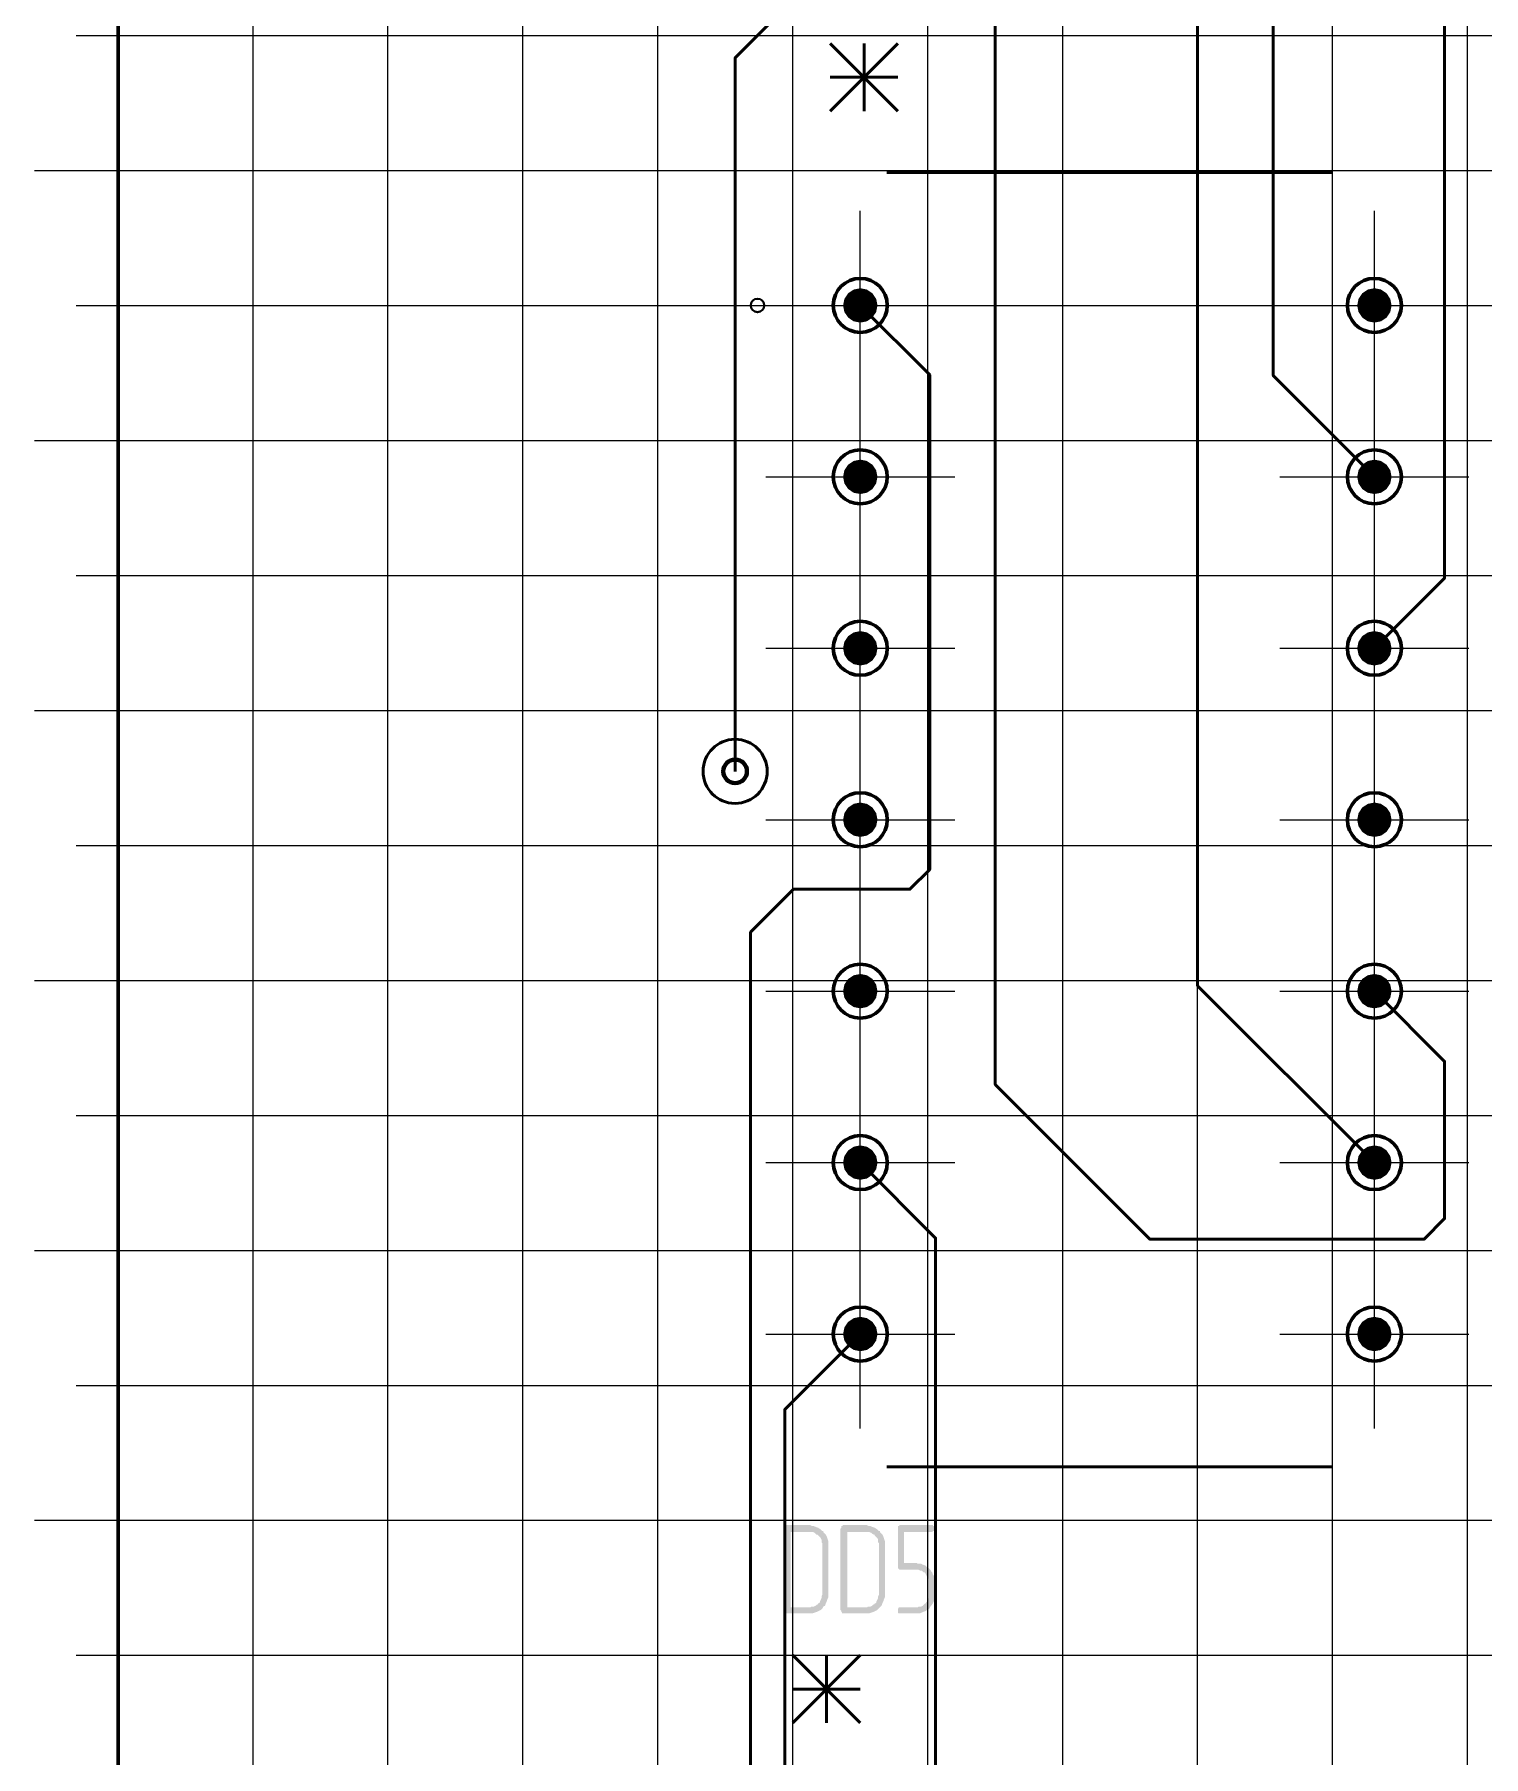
# Model space of a CAD drawing. Extents: x 260 to 1101, y 70 to 664.
# Drawn here: x 324.9 to 367.9, y 455.8 to 506.8 of the extents above; entities that cross this region are included whole.
import ezdxf

# ---------------------------------------------------------------- set-up
doc = ezdxf.new("R2010")
doc.units = 0
doc.header["$MEASUREMENT"] = 0
doc.layers.add('PDF _Геометрия', color=7, linetype='CONTINUOUS')
doc.layers.add('PDF _Сплошная заливка', color=7, linetype='CONTINUOUS')

msp = doc.modelspace()

# ---------------------------------------------------------------- hatches: boundary and pattern name
at = {"layer": 'PDF _Сплошная заливка', "true_color": 0xffffff, "transparency": 33554559}
for points in [[(348.895, 498.786), (348.934, 498.981), (349.045, 499.147), (349.21, 499.257), (349.405, 499.296), (349.405, 498.786)], [(364.13, 498.786), (364.169, 498.981), (364.279, 499.147), (364.445, 499.257), (364.64, 499.296), (364.64, 498.786)], [(349.915, 498.786), (349.876, 498.591), (349.765, 498.426), (349.6, 498.315), (349.405, 498.277), (349.405, 498.786)], [(365.149, 498.786), (365.11, 498.591), (365, 498.426), (364.835, 498.315), (364.64, 498.277), (364.64, 498.786)], [(348.895, 493.706), (348.934, 493.901), (349.045, 494.067), (349.21, 494.177), (349.405, 494.216), (349.405, 493.706)], [(364.13, 493.706), (364.169, 493.901), (364.279, 494.067), (364.445, 494.177), (364.64, 494.216), (364.64, 493.706)], [(349.915, 493.706), (349.876, 493.511), (349.765, 493.346), (349.6, 493.235), (349.405, 493.197), (349.405, 493.706)], [(365.149, 493.706), (365.11, 493.511), (365, 493.346), (364.835, 493.235), (364.64, 493.197), (364.64, 493.706)], [(348.895, 488.626), (348.934, 488.821), (349.045, 488.987), (349.21, 489.097), (349.405, 489.136), (349.405, 488.626)], [(364.13, 488.626), (364.169, 488.821), (364.279, 488.987), (364.445, 489.097), (364.64, 489.136), (364.64, 488.626)], [(349.915, 488.626), (349.876, 488.431), (349.765, 488.266), (349.6, 488.155), (349.405, 488.117), (349.405, 488.626)], [(365.149, 488.626), (365.11, 488.431), (365, 488.266), (364.835, 488.155), (364.64, 488.117), (364.64, 488.626)], [(348.895, 483.546), (348.934, 483.741), (349.045, 483.907), (349.21, 484.017), (349.405, 484.056), (349.405, 483.546)], [(364.13, 483.546), (364.169, 483.741), (364.279, 483.907), (364.445, 484.017), (364.64, 484.056), (364.64, 483.546)], [(349.915, 483.546), (349.876, 483.351), (349.765, 483.186), (349.6, 483.075), (349.405, 483.037), (349.405, 483.546)], [(365.149, 483.546), (365.11, 483.351), (365, 483.186), (364.835, 483.075), (364.64, 483.037), (364.64, 483.546)], [(348.895, 478.466), (348.934, 478.661), (349.045, 478.827), (349.21, 478.937), (349.405, 478.976), (349.405, 478.466)], [(364.13, 478.466), (364.169, 478.661), (364.279, 478.827), (364.445, 478.937), (364.64, 478.976), (364.64, 478.466)], [(349.915, 478.466), (349.876, 478.271), (349.765, 478.106), (349.6, 477.995), (349.405, 477.957), (349.405, 478.466)], [(365.149, 478.466), (365.11, 478.271), (365, 478.106), (364.835, 477.995), (364.64, 477.957), (364.64, 478.466)], [(348.895, 473.386), (348.934, 473.581), (349.045, 473.747), (349.21, 473.857), (349.405, 473.896), (349.405, 473.386)], [(364.13, 473.386), (364.169, 473.581), (364.279, 473.747), (364.445, 473.857), (364.64, 473.896), (364.64, 473.386)], [(349.915, 473.386), (349.876, 473.191), (349.765, 473.026), (349.6, 472.915), (349.405, 472.877), (349.405, 473.386)], [(365.149, 473.386), (365.11, 473.191), (365, 473.026), (364.835, 472.915), (364.64, 472.877), (364.64, 473.386)], [(348.895, 468.306), (348.934, 468.501), (349.045, 468.667), (349.21, 468.777), (349.405, 468.816), (349.405, 468.306)], [(364.13, 468.306), (364.169, 468.501), (364.279, 468.667), (364.445, 468.777), (364.64, 468.816), (364.64, 468.306)], [(349.915, 468.306), (349.876, 468.111), (349.765, 467.946), (349.6, 467.835), (349.405, 467.797), (349.405, 468.306)], [(365.149, 468.306), (365.11, 468.111), (365, 467.946), (364.835, 467.835), (364.64, 467.797), (364.64, 468.306)]]:
    msp.add_hatch(color=7, dxfattribs=at).paths.add_polyline_path(points)
at = {"layer": 'PDF _Сплошная заливка', "transparency": 33554559}
for points in [[(349.405, 498.786), (349.405, 499.296), (349.6, 499.257), (349.765, 499.147), (349.876, 498.981), (349.915, 498.786)], [(364.64, 498.786), (364.64, 499.296), (364.835, 499.257), (365, 499.147), (365.11, 498.981), (365.149, 498.786)], [(349.405, 498.786), (349.405, 498.277), (349.21, 498.315), (349.045, 498.426), (348.934, 498.591), (348.895, 498.786)], [(364.64, 498.786), (364.64, 498.277), (364.445, 498.315), (364.279, 498.426), (364.169, 498.591), (364.13, 498.786)], [(349.405, 493.706), (349.405, 494.216), (349.6, 494.177), (349.765, 494.067), (349.876, 493.901), (349.915, 493.706)], [(364.64, 493.706), (364.64, 494.216), (364.835, 494.177), (365, 494.067), (365.11, 493.901), (365.149, 493.706)], [(349.405, 493.706), (349.405, 493.197), (349.21, 493.235), (349.045, 493.346), (348.934, 493.511), (348.895, 493.706)], [(364.64, 493.706), (364.64, 493.197), (364.445, 493.235), (364.279, 493.346), (364.169, 493.511), (364.13, 493.706)], [(349.405, 488.626), (349.405, 489.136), (349.6, 489.097), (349.765, 488.987), (349.876, 488.821), (349.915, 488.626)], [(364.64, 488.626), (364.64, 489.136), (364.835, 489.097), (365, 488.987), (365.11, 488.821), (365.149, 488.626)], [(349.405, 488.626), (349.405, 488.117), (349.21, 488.155), (349.045, 488.266), (348.934, 488.431), (348.895, 488.626)], [(364.64, 488.626), (364.64, 488.117), (364.445, 488.155), (364.279, 488.266), (364.169, 488.431), (364.13, 488.626)], [(349.405, 483.546), (349.405, 484.056), (349.6, 484.017), (349.765, 483.907), (349.876, 483.741), (349.915, 483.546)], [(364.64, 483.546), (364.64, 484.056), (364.835, 484.017), (365, 483.907), (365.11, 483.741), (365.149, 483.546)], [(349.405, 483.546), (349.405, 483.037), (349.21, 483.075), (349.045, 483.186), (348.934, 483.351), (348.895, 483.546)], [(364.64, 483.546), (364.64, 483.037), (364.445, 483.075), (364.279, 483.186), (364.169, 483.351), (364.13, 483.546)], [(349.405, 478.466), (349.405, 478.976), (349.6, 478.937), (349.765, 478.827), (349.876, 478.661), (349.915, 478.466)], [(364.64, 478.466), (364.64, 478.976), (364.835, 478.937), (365, 478.827), (365.11, 478.661), (365.149, 478.466)], [(349.405, 478.466), (349.405, 477.957), (349.21, 477.995), (349.045, 478.106), (348.934, 478.271), (348.895, 478.466)], [(364.64, 478.466), (364.64, 477.957), (364.445, 477.995), (364.279, 478.106), (364.169, 478.271), (364.13, 478.466)], [(349.405, 473.386), (349.405, 473.896), (349.6, 473.857), (349.765, 473.747), (349.876, 473.581), (349.915, 473.386)], [(364.64, 473.386), (364.64, 473.896), (364.835, 473.857), (365, 473.747), (365.11, 473.581), (365.149, 473.386)], [(349.405, 473.386), (349.405, 472.877), (349.21, 472.915), (349.045, 473.026), (348.934, 473.191), (348.895, 473.386)], [(364.64, 473.386), (364.64, 472.877), (364.445, 472.915), (364.279, 473.026), (364.169, 473.191), (364.13, 473.386)], [(349.405, 468.306), (349.405, 468.816), (349.6, 468.777), (349.765, 468.667), (349.876, 468.501), (349.915, 468.306)], [(364.64, 468.306), (364.64, 468.816), (364.835, 468.777), (365, 468.667), (365.11, 468.501), (365.149, 468.306)], [(349.405, 468.306), (349.405, 467.797), (349.21, 467.835), (349.045, 467.946), (348.934, 468.111), (348.895, 468.306)], [(364.64, 468.306), (364.64, 467.797), (364.445, 467.835), (364.279, 467.946), (364.169, 468.111), (364.13, 468.306)], [(351.559, 462.643), (351.559, 462.617), (351.585, 462.617), (351.585, 462.592), (351.61, 462.592), (351.61, 462.566), (351.635, 462.541), (351.635, 462.541), (351.61, 462.516), (351.61, 462.49), (351.61, 462.49), (351.585, 462.465), (351.585, 462.465), (351.559, 462.465), (351.534, 462.439), (350.696, 462.439), (350.696, 461.525), (351.077, 461.525), (351.102, 461.5), (351.153, 461.5), (351.204, 461.5), (351.255, 461.474), (351.331, 461.449), (351.381, 461.398), (351.432, 461.373), (351.458, 461.347), (351.458, 461.347), (351.458, 461.347), (351.483, 461.322), (351.508, 461.271), (351.534, 461.246), (351.559, 461.169), (351.61, 461.119), (351.61, 461.042), (351.635, 460.992), (351.635, 460.941), (351.635, 460.585), (351.635, 460.585), (351.635, 460.56), (351.635, 460.56), (351.61, 460.534), (351.61, 460.509), (351.61, 460.458), (351.585, 460.382), (351.559, 460.331), (351.508, 460.255), (351.483, 460.23), (351.458, 460.179), (351.458, 460.179), (351.432, 460.153), (351.381, 460.128), (351.356, 460.103), (351.28, 460.077), (351.229, 460.052), (351.153, 460.026), (351.102, 460.026), (351.077, 460.026), (350.594, 460.026), (350.569, 460.026), (350.544, 460.026), (350.518, 460.052), (350.518, 460.052), (350.518, 460.077), (350.518, 460.103), (350.518, 460.128), (350.518, 460.128), (350.518, 460.128), (350.518, 460.153), (350.518, 460.179), (350.544, 460.179), (350.544, 460.204), (350.569, 460.204), (350.594, 460.204), (351.102, 460.204), (351.128, 460.23), (351.153, 460.23), (351.204, 460.23), (351.255, 460.255), (351.28, 460.28), (351.331, 460.331), (351.331, 460.331), (351.356, 460.331), (351.356, 460.357), (351.381, 460.382), (351.407, 460.433), (351.432, 460.484), (351.432, 460.534), (351.432, 460.585), (351.432, 460.966), (351.432, 460.966), (351.432, 460.992), (351.432, 461.017), (351.432, 461.042), (351.407, 461.093), (351.381, 461.119), (351.356, 461.169), (351.331, 461.22), (351.331, 461.22), (351.305, 461.246), (351.28, 461.246), (351.255, 461.271), (351.229, 461.296), (351.178, 461.296), (351.128, 461.322), (351.077, 461.322), (350.594, 461.322), (350.569, 461.322), (350.544, 461.347), (350.544, 461.347), (350.518, 461.373), (350.518, 461.398), (350.518, 461.423), (350.518, 462.541), (350.518, 462.541), (350.518, 462.541), (350.518, 462.566), (350.518, 462.592), (350.518, 462.617), (350.544, 462.617), (350.569, 462.643), (350.594, 462.643), (351.534, 462.643)]]:
    msp.add_hatch(color=256, dxfattribs=at).paths.add_polyline_path(points)
h = msp.add_hatch(color=256, dxfattribs=at)
h.paths.add_polyline_path([(347.903, 462.439), (347.344, 462.439), (347.344, 460.204), (347.928, 460.204), (347.954, 460.23), (347.979, 460.23), (348.03, 460.23), (348.081, 460.255), (348.106, 460.28), (348.157, 460.306), (348.157, 460.331), (348.182, 460.331), (348.208, 460.357), (348.208, 460.382), (348.233, 460.433), (348.258, 460.484), (348.258, 460.534), (348.284, 460.585), (348.284, 462.084), (348.284, 462.084), (348.284, 462.109), (348.258, 462.135), (348.258, 462.16), (348.258, 462.211), (348.233, 462.262), (348.208, 462.287), (348.157, 462.338), (348.157, 462.338), (348.131, 462.363), (348.106, 462.363), (348.081, 462.389), (348.055, 462.414), (348.004, 462.439), (347.954, 462.439)], flags=0)
h.paths.add_polyline_path([(347.928, 462.643), (347.979, 462.617), (348.03, 462.617), (348.081, 462.592), (348.157, 462.566), (348.233, 462.516), (348.258, 462.49), (348.284, 462.465), (348.284, 462.465), (348.309, 462.465), (348.309, 462.439), (348.334, 462.414), (348.385, 462.363), (348.411, 462.312), (348.436, 462.236), (348.462, 462.16), (348.462, 462.109), (348.462, 462.084), (348.462, 460.585), (348.462, 460.585), (348.462, 460.56), (348.462, 460.56), (348.462, 460.534), (348.462, 460.509), (348.436, 460.458), (348.411, 460.382), (348.385, 460.331), (348.36, 460.255), (348.309, 460.23), (348.284, 460.179), (348.284, 460.179), (348.258, 460.153), (348.233, 460.128), (348.182, 460.103), (348.131, 460.077), (348.055, 460.052), (347.979, 460.026), (347.928, 460.026), (347.903, 460.026), (347.217, 460.026), (347.217, 460.026), (347.192, 460.026), (347.192, 460.052), (347.167, 460.077), (347.167, 460.103), (347.141, 460.128), (347.141, 462.541), (347.141, 462.541), (347.141, 462.541), (347.167, 462.566), (347.167, 462.592), (347.167, 462.617), (347.192, 462.617), (347.217, 462.643), (347.243, 462.643)], flags=0)
h = msp.add_hatch(color=256, dxfattribs=at)
h.paths.add_polyline_path([(349.579, 462.439), (349.02, 462.439), (349.02, 460.204), (349.604, 460.204), (349.629, 460.23), (349.655, 460.23), (349.706, 460.23), (349.756, 460.255), (349.782, 460.28), (349.833, 460.306), (349.833, 460.331), (349.858, 460.331), (349.883, 460.357), (349.883, 460.382), (349.909, 460.433), (349.934, 460.484), (349.934, 460.534), (349.96, 460.585), (349.96, 462.084), (349.96, 462.084), (349.96, 462.109), (349.934, 462.135), (349.934, 462.16), (349.934, 462.211), (349.909, 462.262), (349.883, 462.287), (349.833, 462.338), (349.833, 462.338), (349.833, 462.363), (349.807, 462.363), (349.756, 462.389), (349.731, 462.414), (349.68, 462.439), (349.629, 462.439)], flags=0)
h.paths.add_polyline_path([(349.604, 462.643), (349.655, 462.617), (349.706, 462.617), (349.756, 462.592), (349.833, 462.566), (349.909, 462.516), (349.934, 462.49), (349.96, 462.465), (349.985, 462.465), (349.985, 462.465), (349.985, 462.439), (350.01, 462.414), (350.061, 462.363), (350.087, 462.312), (350.112, 462.236), (350.137, 462.16), (350.137, 462.109), (350.137, 462.084), (350.137, 460.585), (350.137, 460.585), (350.137, 460.56), (350.137, 460.56), (350.137, 460.534), (350.137, 460.509), (350.112, 460.458), (350.087, 460.382), (350.061, 460.331), (350.036, 460.255), (350.01, 460.23), (349.96, 460.179), (349.96, 460.179), (349.934, 460.153), (349.909, 460.128), (349.858, 460.103), (349.807, 460.077), (349.731, 460.052), (349.655, 460.026), (349.629, 460.026), (349.579, 460.026), (348.918, 460.026), (348.893, 460.026), (348.868, 460.026), (348.868, 460.052), (348.842, 460.077), (348.842, 460.103), (348.817, 460.128), (348.817, 462.541), (348.817, 462.541), (348.817, 462.541), (348.842, 462.566), (348.842, 462.592), (348.842, 462.617), (348.868, 462.617), (348.893, 462.643), (348.918, 462.643)], flags=0)

# ---------------------------------------------------------------- linework, layer by layer
at = {"layer": 'PDF _Геометрия', "lineweight": 18}
for points in [[(324.934, 382.786), (327.413, 382.786), (647.301, 382.786), (647.301, 592.786), (327.413, 592.786), (327.413, 382.786), (326.173, 382.786)], [(331.411, 381.546), (331.411, 382.786), (331.411, 592.786)], [(335.41, 380.306), (335.41, 382.786), (335.41, 592.786)], [(339.409, 381.546), (339.409, 382.786), (339.409, 592.786)], [(343.407, 380.306), (343.407, 382.786), (343.407, 592.786)], [(347.406, 381.546), (347.406, 382.786), (347.406, 592.786)], [(351.404, 380.306), (351.404, 382.786), (351.404, 592.786)], [(355.403, 381.546), (355.403, 382.786), (355.403, 592.786)], [(359.401, 380.306), (359.401, 382.786), (359.401, 592.786)], [(363.4, 381.546), (363.4, 382.786), (363.4, 592.786)], [(367.399, 380.306), (367.399, 382.786), (367.399, 592.786)], [(326.173, 506.786), (327.413, 506.786), (647.301, 506.786)], [(324.934, 502.786), (327.413, 502.786), (647.301, 502.786)], [(326.173, 502.786), (327.413, 502.786)], [(349.405, 495.986), (349.405, 501.586)], [(349.405, 496.286), (349.405, 501.286)], [(364.64, 495.986), (364.64, 501.586)], [(364.64, 496.286), (364.64, 501.286)], [(326.173, 498.786), (327.413, 498.786), (647.301, 498.786)], [(346.606, 498.786), (352.204, 498.786)], [(346.906, 498.786), (351.904, 498.786)], [(361.841, 498.786), (367.439, 498.786)], [(362.14, 498.786), (367.139, 498.786)], [(349.405, 490.906), (349.405, 496.506)], [(349.405, 491.206), (349.405, 496.206)], [(364.64, 490.906), (364.64, 496.506)], [(364.64, 491.206), (364.64, 496.206)], [(324.934, 494.786), (327.413, 494.786), (647.301, 494.786)], [(326.173, 494.786), (327.413, 494.786)], [(346.606, 493.706), (352.204, 493.706)], [(346.906, 493.706), (351.904, 493.706)], [(361.841, 493.706), (367.439, 493.706)], [(362.14, 493.706), (367.139, 493.706)], [(349.405, 485.826), (349.405, 491.426)], [(364.64, 485.826), (364.64, 491.426)], [(349.405, 486.126), (349.405, 491.126)], [(364.64, 486.126), (364.64, 491.126)], [(326.173, 490.786), (327.413, 490.786), (647.301, 490.786)], [(346.606, 488.626), (352.204, 488.626)], [(346.906, 488.626), (351.904, 488.626)], [(361.841, 488.626), (367.439, 488.626)], [(362.14, 488.626), (367.139, 488.626)], [(324.934, 486.786), (327.413, 486.786), (647.301, 486.786)], [(326.173, 486.786), (327.413, 486.786)], [(349.405, 480.746), (349.405, 486.346)], [(364.64, 480.746), (364.64, 486.346)], [(349.405, 481.046), (349.405, 486.046)], [(364.64, 481.046), (364.64, 486.046)], [(346.606, 483.546), (352.204, 483.546)], [(346.906, 483.546), (351.904, 483.546)], [(361.841, 483.546), (367.439, 483.546)], [(362.14, 483.546), (367.139, 483.546)], [(326.173, 482.786), (327.413, 482.786), (647.301, 482.786)], [(349.405, 475.666), (349.405, 481.266)], [(364.64, 475.666), (364.64, 481.266)], [(349.405, 475.966), (349.405, 480.966)], [(364.64, 475.966), (364.64, 480.966)], [(324.934, 478.786), (327.413, 478.786), (647.301, 478.786)], [(326.173, 478.786), (327.413, 478.786)], [(346.606, 478.466), (352.204, 478.466)], [(346.906, 478.466), (351.904, 478.466)], [(361.841, 478.466), (367.439, 478.466)], [(362.14, 478.466), (367.139, 478.466)], [(349.405, 470.586), (349.405, 476.186)], [(364.64, 470.586), (364.64, 476.186)], [(349.405, 470.886), (349.405, 475.886)], [(364.64, 470.886), (364.64, 475.886)], [(326.173, 474.786), (327.413, 474.786), (647.301, 474.786)], [(346.606, 473.386), (352.204, 473.386)], [(346.906, 473.386), (351.904, 473.386)], [(361.841, 473.386), (367.439, 473.386)], [(362.14, 473.386), (367.139, 473.386)], [(349.405, 465.506), (349.405, 471.106)], [(364.64, 465.506), (364.64, 471.106)], [(324.934, 470.786), (327.413, 470.786), (647.301, 470.786)], [(326.173, 470.786), (327.413, 470.786)], [(349.405, 465.806), (349.405, 470.806)], [(364.64, 465.806), (364.64, 470.806)], [(346.606, 468.306), (352.204, 468.306)], [(346.906, 468.306), (351.904, 468.306)], [(361.841, 468.306), (367.439, 468.306)], [(362.14, 468.306), (367.139, 468.306)], [(326.173, 466.786), (327.413, 466.786), (647.301, 466.786)], [(324.934, 462.786), (327.413, 462.786), (647.301, 462.786)], [(326.173, 462.786), (327.413, 462.786)], [(326.173, 458.786), (327.413, 458.786), (647.301, 458.786)]]:
    msp.add_lwpolyline(points, dxfattribs=at)
at = {"layer": 'PDF _Геометрия', "lineweight": 60}
for points in [[(327.413, 592.786), (327.413, 382.786), (647.301, 382.786), (647.301, 592.786)], [(647.301, 592.786), (327.413, 592.786), (327.413, 382.786), (327.413, 592.786)], [(647.301, 382.786), (327.413, 382.786), (327.413, 592.786), (647.301, 592.786)]]:
    msp.add_lwpolyline(points, close=True, dxfattribs=at)
at = {"layer": 'PDF _Геометрия', "lineweight": 50}
msp.add_lwpolyline([(647.301, 382.786), (647.301, 586.786), (647.301, 592.786), (327.413, 592.786), (327.413, 382.786), (337.409, 382.786)], close=True, dxfattribs=at)
for points in [[(364.64, 493.706), (361.642, 496.705), (361.642, 517.853), (359.401, 520.095), (359.401, 525.394)], [(365.399, 525.394), (366.72, 525.394), (366.72, 490.708), (364.64, 488.626)], [(345.697, 484.98), (345.697, 506.118), (347.406, 507.828), (347.406, 513.394)], [(353.404, 513.394), (353.404, 475.701), (357.986, 471.117), (366.111, 471.117), (366.72, 471.727), (366.72, 476.385), (364.64, 478.466)], [(364.64, 473.386), (359.401, 478.626), (359.401, 513.394)], [(348.517, 504.546), (350.517, 506.546)], [(350.517, 504.546), (348.517, 506.546)], [(349.517, 504.546), (349.517, 506.546)], [(348.517, 505.546), (350.517, 505.546)], [(350.188, 502.723), (363.391, 502.723)], [(349.405, 423.386), (346.154, 426.639), (346.154, 480.21), (347.431, 481.488), (350.876, 481.488), (351.462, 482.074), (351.462, 496.728), (349.405, 498.786)], [(349.405, 403.066), (351.638, 405.3), (351.638, 471.152), (349.405, 473.386)], [(349.405, 433.546), (347.169, 435.783), (347.169, 466.07), (349.405, 468.306)], [(350.188, 464.369), (363.391, 464.369)], [(347.406, 456.786), (349.405, 458.786)], [(349.405, 456.786), (347.406, 458.786)], [(348.405, 456.786), (348.405, 458.786)], [(347.406, 457.786), (349.405, 457.786)]]:
    msp.add_lwpolyline(points, dxfattribs=at)
at = {"layer": 'PDF _Геометрия', "lineweight": 60}
for centre in [(349.405, 498.787), (349.405, 498.787), (364.64, 498.787), (364.64, 498.787), (349.405, 493.707), (349.405, 493.707), (364.64, 493.707), (364.64, 493.707), (349.405, 488.627), (349.405, 488.627), (364.64, 488.627), (364.64, 488.627), (349.405, 483.547), (349.405, 483.547), (364.64, 483.547), (364.64, 483.547), (349.405, 478.467), (349.405, 478.467), (364.64, 478.466), (364.64, 478.466), (349.405, 473.387), (349.405, 473.387), (364.64, 473.386), (364.64, 473.386), (349.405, 468.307), (349.405, 468.307), (364.64, 468.306), (364.64, 468.306)]:
    msp.add_circle(centre, 0.8, dxfattribs=at)
at = {"layer": 'PDF _Геометрия', "lineweight": 40}
msp.add_circle((346.358, 498.786), 0.2, dxfattribs=at)
at = {"layer": 'PDF _Геометрия', "lineweight": 50}
msp.add_circle((345.696, 484.98), 0.95, dxfattribs=at)
at = {"layer": 'PDF _Геометрия', "color": 7, "lineweight": 70, "true_color": 0xffffff}
msp.add_circle((345.697, 484.98), 0.35, dxfattribs=at)

doc.saveas('drawing.dxf')
